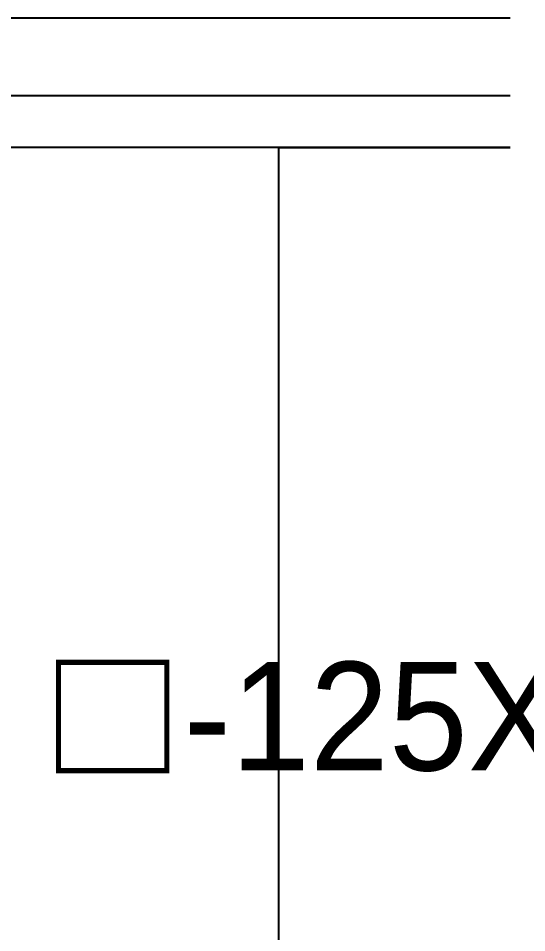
# Model space of a CAD drawing. Header units: millimetres. Extents: x 1448 to 104164, y -19509 to -89.
# Drawn here: x 60385 to 60876, y -16271 to -15387 of the extents above; entities that cross this region are included whole.
import ezdxf

# ---------------------------------------------------------------- set-up
doc = ezdxf.new("R2010")
doc.units = ezdxf.units.MM
doc.header["$LTSCALE"] = 60
doc.header["$MEASUREMENT"] = 0
for name, color, linetype in [('(주)하나기공-TEXT', 3, 'CONTINUOUS'), ('COL', 2, 'CONTINUOUS'), ('FIN(패널-T75 글라스울)', 6, 'CONTINUOUS'), ('slab - end line', 9, 'CONTINUOUS')]:
    doc.layers.add(name, color=color, linetype=linetype)
doc.styles.add('0T-OUT', font='H2GTRE.TTF')

msp = doc.modelspace()

# ---------------------------------------------------------------- linework, layer by layer
at = {"layer": 'COL', "ltscale": 0.1, "elevation": -18.97}
msp.add_lwpolyline([(60860.57, -16412.22), (60636.82, -16412.22), (60636.82, -15512.22), (60860.57, -15512.22)], dxfattribs=at)
at = {"layer": 'FIN(패널-T75 글라스울)'}
for p, q in [((60860.57, -15387.22, -18.97), (60099.32, -15387.22, -18.97)), ((60860.57, -15462.22, -18.97), (60099.32, -15462.22, -18.97))]:
    msp.add_line(p, q, dxfattribs=at)
at = {"layer": 'slab - end line', "ltscale": 0.1, "elevation": -18.97}
msp.add_lwpolyline([(60860.57, -15512.22), (60174.32, -15512.22)], dxfattribs=at)

# ---------------------------------------------------------------- texts
at = {"layer": '(주)하나기공-TEXT', "insert": (60407.35, -16009.42, -5.13), "char_height": 105, "attachment_point": 1, "style": '0T-OUT'}
msp.add_mtext('{\\fExpo M|b0|i0|c129|p18;\\H0.95833x;\\C256;□\\fHYGothic-Extra|b0|i0|c129|p18;\\H1.0435x;\\C3;-125X75X2.0T}', dxfattribs=at)

doc.saveas('drawing.dxf')
